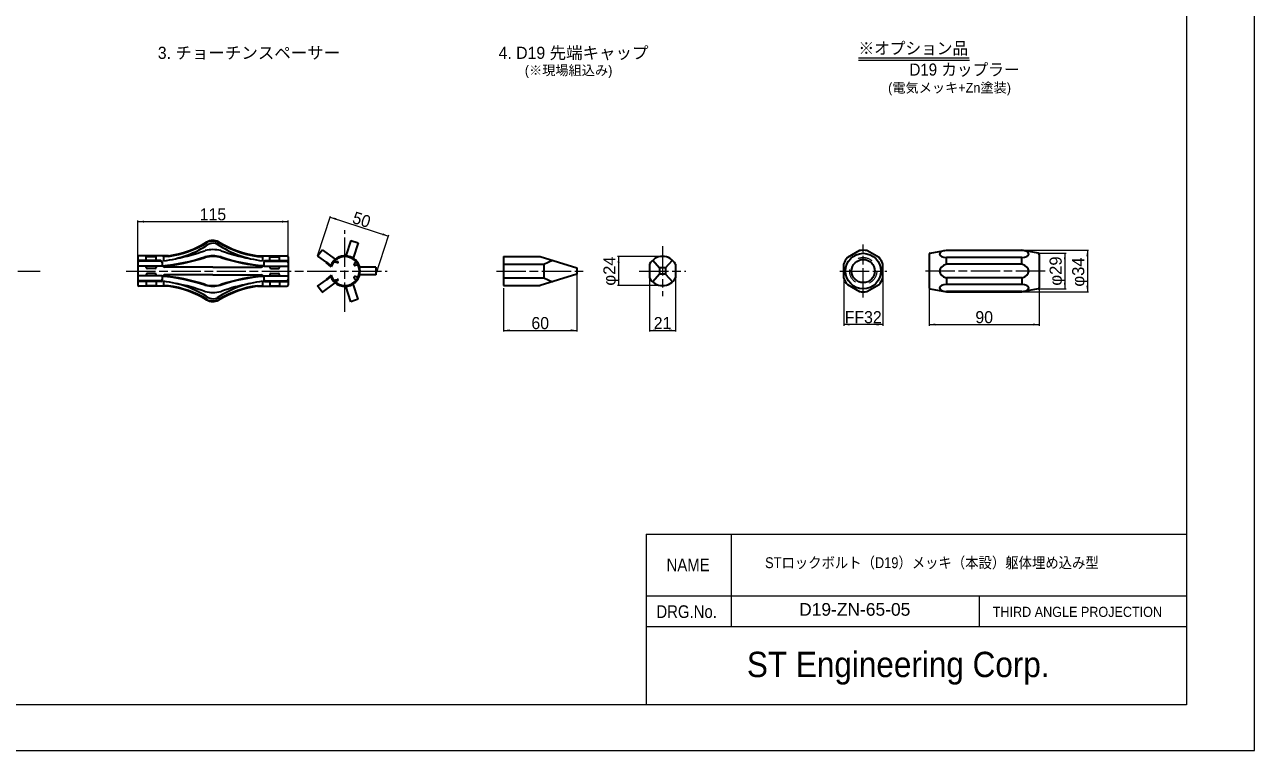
# Model space of a CAD drawing. Units: millimetres at full size, sheet at 1:2; some dimension numbers follow another scale. Extents: x 2129 to 3811, y 1526 to 2714.
# Drawn here: x 2803 to 3811, y 1526 to 2120 of the extents above; entities that cross this region are included whole.
import ezdxf
from ezdxf.enums import TextEntityAlignment as Align

# ---------------------------------------------------------------- set-up
doc = ezdxf.new("R2010")
doc.units = ezdxf.units.MM
doc.header["$LTSCALE"] = 2
doc.header["$PDMODE"] = 32
doc.header["$PDSIZE"] = 1
doc.linetypes.add('CHAIN', pattern=[18.5, 12, -1.5, 3.5, -1.5])
doc.linetypes.add('DASHED_SPACED', pattern=[12, 6, -6])
for name, color, linetype, lineweight in [('1 外形線', 7, 'Continuous', 35), ('3 隠れ線', 2, 'DASHED_SPACED', 13), ('4中心線', 1, 'CHAIN', 15), ('5 想像線', 7, 'Continuous', 13), ('6寸法線', 4, 'Continuous', 13), ('7 枠・タイトル', 7, 'Continuous', 13), ('Defpoints_2', 7, 'Continuous', 13)]:
    doc.layers.add(name, color=color, linetype=linetype, lineweight=lineweight)
doc.styles.add('ＭＳ Ｐゴシック', font='')
doc.styles.get('ＭＳ Ｐゴシック').set_extended_font_data('MS PGothic')

# ---------------------------------------------------------------- blocks, each defined once
blk = doc.blocks.new('filled_arrow')
at = {"color": 0, "linetype": 'Continuous', "lineweight": -2}
blk.add_solid([(7.5, 1.25), (0, 0), (7.5, -1.25)], dxfattribs=at)

msp = doc.modelspace()

# ---------------------------------------------------------------- linework, layer by layer
at = {"layer": '1 外形線'}
for p, q in [((3070.541, 1943.776), (3066.454, 1931.196)), ((3070.541, 1943.776), (3076.609, 1941.804)), ((2951.005, 1935.397), (2951.319, 1935.511)), ((2954.375, 1940.778), (2954.174, 1940.684)), ((2962.364, 1942.132), (2962.094, 1942.263)), ((2962.31, 1942.714), (2962.625, 1942.558)), ((2964.381, 1935.406), (2964.067, 1935.511)), ((3043.414, 1931.019), (3047.164, 1936.18)), ((3047.164, 1936.18), (3057.866, 1928.405)), ((3076.609, 1941.804), (3072.521, 1929.224)), ((3487.084, 1935.483), (3477.239, 1929.798)), ((3503.106, 1929.798), (3493.26, 1935.483)), ((3545.061, 1933.411), (3558.412, 1935.766)), ((3558.412, 1935.766), (3620.056, 1935.766)), ((3620.056, 1935.483), (3558.412, 1935.483)), ((3633.408, 1933.411), (3620.056, 1935.766)), ((2896.108, 1930.266), (2896.108, 1907.266)), ((2921.193, 1931.266), (2897.108, 1931.266)), ((2921.193, 1931.266), (2897.108, 1931.266)), ((2915.108, 1927.266), (2897.108, 1927.266)), ((2915.108, 1926.766), (2897.108, 1926.766)), ((2903.108, 1927.266), (2903.108, 1931.266)), ((2911.108, 1930.266), (2903.108, 1930.266)), ((2911.108, 1927.266), (2911.108, 1931.266)), ((2916.108, 1926.266), (2916.108, 1922.766)), ((2921.193, 1930.766), (2917.108, 1930.766)), ((2917.108, 1930.324), (2917.108, 1930.766)), ((2917.108, 1930.324), (2917.108, 1928.169)), ((2917.108, 1928.169), (2917.108, 1927.154)), ((2950.998, 1930.354), (2951.134, 1930.372)), ((2951.183, 1929.882), (2951.319, 1929.898)), ((2964.371, 1930.273), (2963.882, 1930.372)), ((2964.186, 1929.86), (2964.067, 1929.898)), ((2994.125, 1930.771), (2998.278, 1930.771)), ((2994.193, 1931.266), (3018.278, 1931.266)), ((2998.278, 1930.771), (2998.278, 1927.158)), ((2998.278, 1928.169), (2998.278, 1927.158)), ((2999.278, 1926.266), (2999.278, 1922.766)), ((3000.278, 1927.266), (3018.278, 1927.266)), ((3000.278, 1926.766), (3018.278, 1926.766)), ((3004.278, 1927.266), (3004.278, 1931.266)), ((3004.278, 1930.266), (3012.278, 1930.266)), ((3012.278, 1927.266), (3012.278, 1931.266)), ((3019.278, 1930.266), (3019.278, 1907.266)), ((3043.414, 1931.019), (3050.602, 1925.796)), ((3050.862, 1926.093), (3050.441, 1925.613)), ((3054.41, 1922.138), (3050.441, 1925.613)), ((3054.115, 1923.244), (3050.862, 1926.093)), ((3056.556, 1926.193), (3059.64, 1925.718)), ((3057.049, 1926.763), (3059.666, 1926.36)), ((3074.639, 1926.571), (3073.2, 1924.407)), ((3076.42, 1923.894), (3074.108, 1923.195)), ((3195.688, 1930.716), (3195.688, 1906.816)), ((3195.688, 1930.716), (3225.688, 1930.716)), ((3195.688, 1924.283), (3228.688, 1924.283)), ((3225.688, 1930.716), (3255.688, 1921.266)), ((3228.688, 1924.283), (3235.688, 1927.566)), ((3228.688, 1924.283), (3228.688, 1913.248)), ((3315.25, 1924.283), (3315.25, 1913.248)), ((3317.765, 1927.566), (3323.35, 1921.266)), ((3328.35, 1921.266), (3333.934, 1927.566)), ((3336.45, 1924.283), (3336.45, 1913.248)), ((3474.151, 1924.45), (3474.151, 1913.081)), ((3506.194, 1913.081), (3506.194, 1924.45)), ((3544.234, 1932.426), (3544.234, 1905.105)), ((3620.056, 1929.798), (3558.412, 1929.798)), ((3558.412, 1924.45), (3558.412, 1929.798)), ((3620.056, 1924.45), (3558.412, 1924.45)), ((3620.056, 1924.45), (3620.056, 1929.798)), ((3634.234, 1932.426), (3634.234, 1905.105)), ((2916.108, 1922.766), (2896.108, 1922.766)), ((2916.108, 1914.766), (2896.108, 1914.766)), ((2903.108, 1921.766), (2903.108, 1922.766)), ((2903.108, 1914.766), (2903.108, 1915.766)), ((2910.108, 1920.766), (2904.108, 1920.766)), ((2910.108, 1916.766), (2904.108, 1916.766)), ((2911.108, 1922.766), (2911.108, 1921.766)), ((2911.108, 1915.766), (2911.108, 1914.766)), ((2916.108, 1914.766), (2916.117, 1914.87)), ((2916.108, 1914.766), (2916.108, 1911.266)), ((2957.693, 1921.919), (2918.108, 1921.919)), ((2957.693, 1915.539), (2918.108, 1915.539)), ((2957.693, 1921.919), (2997.278, 1921.919)), ((2957.693, 1915.539), (2997.278, 1915.539)), ((2999.278, 1914.766), (2999.275, 1914.801)), ((2999.278, 1922.766), (3019.278, 1922.766)), ((2999.278, 1914.766), (3019.278, 1914.766)), ((2999.278, 1914.766), (2999.278, 1911.266)), ((3004.278, 1922.766), (3004.278, 1921.766)), ((3004.278, 1915.766), (3004.278, 1914.766)), ((3005.278, 1920.766), (3011.278, 1920.766)), ((3005.278, 1916.766), (3011.278, 1916.766)), ((3012.278, 1921.766), (3012.278, 1922.766)), ((3012.278, 1914.766), (3012.278, 1915.766)), ((3054.41, 1915.319), (3050.442, 1911.845)), ((3054.116, 1914.214), (3050.862, 1911.365)), ((3054.115, 1914.214), (3054.116, 1914.214)), ((3076.42, 1913.564), (3074.108, 1914.263)), ((3091.057, 1921.919), (3077.829, 1921.919)), ((3091.057, 1915.539), (3077.829, 1915.539)), ((3091.057, 1921.919), (3091.057, 1915.539)), ((3255.688, 1916.266), (3225.688, 1906.816)), ((3255.688, 1921.266), (3255.688, 1916.266)), ((3323.35, 1916.266), (3317.765, 1909.966)), ((3323.35, 1921.266), (3323.35, 1916.266)), ((3328.35, 1921.266), (3323.35, 1921.266)), ((3328.35, 1916.266), (3323.35, 1916.266)), ((3328.35, 1921.266), (3328.35, 1916.266)), ((3328.35, 1916.266), (3333.934, 1909.966)), ((2915.108, 1910.766), (2897.108, 1910.766)), ((2915.108, 1910.266), (2897.108, 1910.266)), ((2921.193, 1906.266), (2897.108, 1906.266)), ((2903.108, 1910.266), (2903.108, 1906.266)), ((2911.108, 1906.766), (2903.108, 1906.766)), ((2911.108, 1910.266), (2911.108, 1906.266)), ((2917.108, 1910.377), (2917.108, 1906.266)), ((2921.193, 1906.766), (2917.108, 1906.766)), ((2950.998, 1907.177), (2951.134, 1907.159)), ((2951.183, 1907.649), (2951.319, 1907.633)), ((2964.371, 1907.258), (2963.882, 1907.159)), ((2964.186, 1907.671), (2964.067, 1907.633)), ((2994.193, 1906.766), (2998.278, 1906.766)), ((2994.193, 1906.266), (3018.278, 1906.266)), ((2998.278, 1910.373), (2998.278, 1906.266)), ((3000.278, 1910.766), (3018.278, 1910.766)), ((3000.278, 1910.266), (3018.278, 1910.266)), ((3004.278, 1910.266), (3004.278, 1906.266)), ((3004.278, 1906.766), (3012.278, 1906.766)), ((3012.278, 1910.266), (3012.278, 1906.266)), ((3047.032, 1901.419), (3043.282, 1906.581)), ((3043.395, 1906.425), (3050.603, 1911.661)), ((3047.164, 1901.277), (3057.865, 1909.052)), ((3050.862, 1911.365), (3050.442, 1911.845)), ((3056.556, 1911.264), (3059.64, 1911.74)), ((3057.049, 1910.694), (3059.666, 1911.098)), ((3070.541, 1893.682), (3066.454, 1906.262)), ((3076.609, 1895.653), (3072.521, 1908.233)), ((3074.639, 1910.887), (3073.2, 1913.051)), ((3195.688, 1913.248), (3228.688, 1913.248)), ((3195.688, 1906.816), (3225.688, 1906.816)), ((3228.688, 1913.248), (3235.688, 1909.966)), ((3477.239, 1907.733), (3487.084, 1902.048)), ((3493.26, 1902.048), (3503.106, 1907.733)), ((3545.061, 1904.12), (3558.412, 1901.766)), ((3620.056, 1913.081), (3558.412, 1913.081)), ((3558.412, 1913.081), (3558.412, 1907.733)), ((3620.056, 1907.733), (3558.412, 1907.733)), ((3620.056, 1913.081), (3620.056, 1907.733)), ((3633.408, 1904.12), (3620.056, 1901.766)), ((2951.005, 1902.134), (2951.319, 1902.02)), ((2954.172, 1896.844), (2954.375, 1896.753)), ((2962.094, 1895.268), (2962.364, 1895.399)), ((2962.31, 1894.817), (2962.625, 1894.973)), ((2964.067, 1902.02), (2964.381, 1902.125)), ((3076.609, 1895.653), (3070.541, 1893.682)), ((3620.056, 1902.048), (3558.412, 1902.048)), ((3558.412, 1901.766), (3620.056, 1901.766))]:
    msp.add_line(p, q, dxfattribs=at)
for points in [[(3059.535, 1925.741), (3059.546, 1925.737), (3059.585, 1925.727), (3059.625, 1925.717), (3059.664, 1925.709), (3059.703, 1925.701), (3059.74, 1925.696), (3059.779, 1925.692), (3059.817, 1925.689), (3059.855, 1925.688), (3059.891, 1925.688), (3059.928, 1925.691), (3059.962, 1925.693), (3059.996, 1925.698), (3060.027, 1925.705), (3060.058, 1925.711), (3060.087, 1925.721), (3060.114, 1925.731), (3060.139, 1925.743), (3060.162, 1925.756), (3060.183, 1925.77), (3060.201, 1925.786), (3060.218, 1925.801), (3060.233, 1925.819), (3060.244, 1925.838), (3060.253, 1925.856), (3060.261, 1925.877), (3060.265, 1925.896), (3060.266, 1925.918), (3060.266, 1925.939), (3060.263, 1925.961), (3060.257, 1925.984), (3060.248, 1926.007), (3060.238, 1926.029), (3060.225, 1926.053), (3060.209, 1926.075), (3060.191, 1926.097), (3060.171, 1926.119), (3060.148, 1926.141), (3060.125, 1926.163), (3060.098, 1926.184), (3060.07, 1926.204), (3060.04, 1926.223), (3060.009, 1926.243), (3059.976, 1926.26), (3059.942, 1926.276), (3059.907, 1926.293), (3059.871, 1926.308), (3059.833, 1926.321), (3059.795, 1926.334), (3059.757, 1926.345), (3059.718, 1926.355), (3059.679, 1926.364), (3059.64, 1926.37), (3059.601, 1926.375), (3059.562, 1926.381), (3059.524, 1926.383), (3059.505, 1926.383)], [(3059.505, 1911.074), (3059.518, 1911.074), (3059.556, 1911.077), (3059.595, 1911.081), (3059.632, 1911.086), (3059.671, 1911.093), (3059.71, 1911.102), (3059.75, 1911.111), (3059.789, 1911.121), (3059.826, 1911.134), (3059.863, 1911.147), (3059.899, 1911.162), (3059.936, 1911.177), (3059.97, 1911.194), (3060.002, 1911.212), (3060.035, 1911.231), (3060.065, 1911.25), (3060.093, 1911.27), (3060.119, 1911.29), (3060.144, 1911.313), (3060.166, 1911.333), (3060.187, 1911.356), (3060.205, 1911.379), (3060.222, 1911.401), (3060.235, 1911.425), (3060.247, 1911.447), (3060.256, 1911.469), (3060.261, 1911.492), (3060.265, 1911.514), (3060.266, 1911.535), (3060.265, 1911.557), (3060.261, 1911.577), (3060.255, 1911.598), (3060.247, 1911.617), (3060.235, 1911.635), (3060.221, 1911.652), (3060.205, 1911.669), (3060.187, 1911.685), (3060.166, 1911.699), (3060.143, 1911.712), (3060.118, 1911.724), (3060.092, 1911.734), (3060.063, 1911.744), (3060.033, 1911.751), (3060.002, 1911.758), (3059.968, 1911.763), (3059.934, 1911.767), (3059.898, 1911.77), (3059.862, 1911.77), (3059.825, 1911.768), (3059.786, 1911.767), (3059.748, 1911.763), (3059.709, 1911.758), (3059.67, 1911.75), (3059.631, 1911.742), (3059.592, 1911.733), (3059.554, 1911.723), (3059.535, 1911.716)]]:
    msp.add_lwpolyline(points, dxfattribs=at)
for radius in [14.5, 9.5]:
    msp.add_circle((3490.172, 1918.766), radius, dxfattribs=at)
for centre, radius, start, end in [((2957.693, 1933.107), 10.659, 64.33057, 118.79455), ((2907.402, 2011.283), 84.687, 276.58154, 303.52457), ((2910.05, 2012.189), 81.687, 277.84068, 301.52457), ((2910.05, 2012.189), 82.187, 277.84068, 301.52457), ((2899.651, 2078.413), 151.957, 280.65703, 289.75203), ((2957.693, 1909.659), 26.626, 76.14958, 103.85042), ((2957.693, 1933.107), 10.159, 64.33057, 118.79455), ((2957.693, 1933.875), 7.659, 61.20545, 115.66943), ((3007.986, 2011.286), 84.687, 236.47543, 263.41738), ((3005.337, 2012.189), 82.187, 238.47543, 262.15932), ((3005.337, 2012.189), 81.687, 238.47543, 262.15932), ((3015.735, 2078.422), 151.957, 250.24797, 259.31284), ((3490.172, 1918.766), 17, 79.53466, 100.46534), ((2897.108, 1930.266), 1, 90, 180), ((2897.108, 1926.266), 1, 90, 180), ((2897.108, 1925.766), 1, 90, 180), ((2915.108, 1926.266), 1, 0, 90), ((2915.108, 1925.766), 1, 0, 90), ((2903.027, 2074.541), 151.957, 274.93826, 288.40203), ((2903.213, 2074.069), 151.957, 274.87129, 288.40203), ((2957.508, 1904.52), 26.626, 76.14958, 103.85042), ((2957.693, 1904.046), 26.626, 76.14958, 103.85042), ((3011.778, 2074.172), 151.957, 251.74797, 265.28031), ((3011.963, 2074.585), 151.957, 251.74797, 265.21151), ((3000.278, 1926.266), 1, 90, 180), ((3000.278, 1925.766), 1, 90, 180), ((3018.278, 1930.266), 1, 0, 90), ((3018.278, 1926.266), 1, 0, 90), ((3018.278, 1925.766), 1, 0, 90), ((3065.757, 1918.729), 12.486, 201.19866, 158.80134), ((3065.757, 1918.729), 11.848, 196.72392, 163.27677), ((3065.757, 1918.729), 12.486, 210.19109, 149.80891), ((3065.757, 1918.729), 11.848, 205.029, 154.971), ((3073.855, 1923.951), 0.798, 141.69006, 294.03097), ((3325.85, 1918.766), 11.95, 27.49771, 152.50229), ((3490.172, 1918.766), 17, 139.53466, 160.46534), ((3490.172, 1918.766), 17, 19.53466, 40.46534), ((3545.234, 1932.426), 1, 100, 180), ((3633.234, 1932.426), 1, 0, 80), ((2904.108, 1921.766), 1, 180, 270), ((2904.108, 1915.766), 1, 90, 180), ((2910.108, 1921.766), 1, 270, 0), ((2910.108, 1915.766), 1, 0, 90), ((2903.027, 1762.99), 151.957, 71.59797, 85.06174), ((2903.213, 1763.462), 151.957, 71.59797, 85.12871), ((2918.108, 1922.919), 1, 189.72537, 270), ((2918.108, 1914.539), 1, 90, 166.0498), ((3011.778, 1763.36), 151.957, 94.71969, 108.25203), ((3011.963, 1762.947), 151.957, 94.78849, 108.25203), ((2997.278, 1922.919), 1, 270, 354.10485), ((2997.278, 1914.539), 1, 10.0985, 90), ((3005.278, 1921.766), 1, 180, 270), ((3005.278, 1915.766), 1, 90, 180), ((3011.278, 1921.766), 1, 270, 0), ((3011.278, 1915.766), 1, 0, 90), ((3065.757, 1918.729), 12.486, 198.05076, 198.50586), ((3073.855, 1913.506), 0.798, 65.96903, 218.30994), ((2897.108, 1911.766), 1, 180, 270), ((2897.108, 1911.266), 1, 180, 270), ((2897.108, 1907.266), 1, 180, 270), ((2915.108, 1911.766), 1, 270, 0), ((2915.108, 1911.266), 1, 270, 0), ((2907.402, 1826.248), 84.687, 56.47543, 83.41846), ((2910.05, 1825.342), 81.687, 58.47543, 82.15932), ((2910.05, 1825.342), 82.187, 58.47543, 82.15932), ((2899.651, 1759.118), 151.957, 70.24797, 79.34297), ((2957.508, 1933.011), 26.626, 256.14958, 283.85042), ((2957.693, 1933.485), 26.626, 256.14958, 283.85042), ((3007.986, 1826.245), 84.687, 96.58262, 123.52457), ((3005.337, 1825.342), 82.187, 97.84068, 121.52457), ((3005.337, 1825.342), 81.687, 97.84068, 121.52457), ((3015.735, 1759.109), 151.957, 100.68716, 109.75203), ((3000.278, 1911.766), 1, 180, 270), ((3000.278, 1911.266), 1, 180, 270), ((3018.278, 1911.766), 1, 270, 0), ((3018.278, 1911.266), 1, 270, 0), ((3018.278, 1907.266), 1, 270, 0), ((3325.85, 1918.766), 11.95, 207.49771, 332.50229), ((3490.172, 1918.766), 17, 199.53466, 220.46534), ((3490.172, 1918.766), 17, 319.53466, 340.46534), ((3545.234, 1905.105), 1, 180, 260), ((3633.234, 1905.105), 1, 280, 0), ((2957.693, 1927.872), 26.626, 256.14958, 283.85042), ((2957.693, 1904.425), 10.659, 241.20545, 295.66943), ((2957.693, 1904.425), 10.159, 241.20545, 295.66943), ((2957.693, 1903.656), 7.659, 244.33057, 298.79455), ((3490.172, 1918.766), 17, 259.53466, 280.46534)]:
    msp.add_arc(centre, radius, start, end, dxfattribs=at)
for centre, major_axis, ratio, start_param, end_param in [((3558.412, 1932.641), (-5.684, 0), 0.5, 4.71238898, 7.85398163), ((3620.056, 1932.641), (5.684, 0), 0.5, 4.71238898, 7.85398163), ((3564.326, 1918.764), (-11.597, 0.003), 0.569761, 5.24756558, 7.31911873), ((3614.143, 1918.764), (11.597, 0.003), 0.569761, 5.24725189, 7.31880503), ((3558.412, 1904.891), (-5.684, 0), 0.5, 4.71238898, 7.85398163), ((3620.056, 1904.891), (5.684, 0), 0.5, 4.71238898, 7.85398163)]:
    msp.add_ellipse(centre, major_axis=major_axis, ratio=ratio, start_param=start_param, end_param=end_param, dxfattribs=at)
msp.add_point((2962.364, 1942.132), dxfattribs=at)
at = {"layer": '3 隠れ線'}
msp.add_circle((3490.172, 1918.766), 11.1, dxfattribs=at)
at = {"layer": '4中心線'}
for p, q in [((3065.757, 1885.254), (3065.757, 1952.203)), ((3325.85, 1939.207), (3325.85, 1898.324)), ((3490.172, 1897.079), (3490.172, 1940.452)), ((2760.786, 1918.766), (2816.186, 1918.766)), ((2886.742, 1918.766), (3100.245, 1918.766)), ((3189.906, 1918.766), (3262.278, 1918.766)), ((3306.77, 1918.766), (3344.929, 1918.766)), ((3470.916, 1918.766), (3509.428, 1918.766)), ((3639.234, 1918.766), (3539.234, 1918.766))]:
    msp.add_line(p, q, dxfattribs=at)
at = {"layer": '5 想像線'}
for p, q in [((3754.856, 2677.221), (3754.856, 1563.667)), ((3754.856, 1563.668), (2184.159, 1563.668))]:
    msp.add_line(p, q, dxfattribs=at)
at = {"layer": '6寸法線', "color": 7}
for p, q in [((3486.309, 2093.342), (3576.886, 2093.342)), ((3486.309, 2091.342), (3577.242, 2091.342))]:
    msp.add_line(p, q, dxfattribs=at)
at = {"layer": '6寸法線'}
for p, q in [((3043.433, 1931.078), (3054.063, 1963.794)), ((2896.108, 1930.328), (2896.108, 1960.2)), ((2896.108, 1959.2), (3019.278, 1959.2)), ((3019.278, 1930.328), (3019.278, 1960.2)), ((3053.754, 1962.843), (3101.397, 1947.363)), ((3091.076, 1915.598), (3101.706, 1948.314)), ((3620.119, 1935.766), (3674.726, 1935.766)), ((3673.726, 1935.766), (3673.726, 1901.766)), ((3325.787, 1930.716), (3288.849, 1930.716)), ((3289.849, 1930.716), (3289.849, 1906.816)), ((3633.841, 1933.266), (3656.263, 1933.266)), ((3655.263, 1933.266), (3655.263, 1904.266)), ((3255.688, 1916.203), (3255.688, 1869.183)), ((3336.45, 1913.517), (3336.45, 1869.183)), ((3474.194, 1918.703), (3474.194, 1873.989)), ((3506.194, 1918.703), (3506.194, 1873.989)), ((3195.688, 1904.753), (3195.688, 1869.183)), ((3325.787, 1906.816), (3288.849, 1906.816)), ((3315.25, 1913.186), (3315.25, 1869.183)), ((3544.234, 1905.042), (3544.234, 1873.99)), ((3633.841, 1904.266), (3656.263, 1904.266)), ((3634.234, 1905.042), (3634.234, 1873.99)), ((3620.119, 1901.766), (3674.726, 1901.766)), ((3506.194, 1874.989), (3474.194, 1874.989)), ((3544.234, 1874.99), (3634.234, 1874.99)), ((3195.688, 1870.183), (3255.688, 1870.183)), ((3315.25, 1870.183), (3336.45, 1870.183))]:
    msp.add_line(p, q, dxfattribs=at)
at = {"layer": '7 枠・タイトル'}
for p, q in [((3312.538, 1703.364), (3312.538, 1563.668)), ((3312.538, 1703.364), (3754.856, 1703.364)), ((3381.908, 1703.364), (3381.908, 1627.912)), ((3312.538, 1653.063), (3754.856, 1653.063)), ((3584.986, 1653.063), (3584.986, 1627.912)), ((3312.538, 1627.912), (3754.856, 1627.912))]:
    msp.add_line(p, q, dxfattribs=at)
at = {"layer": 'Defpoints_2'}
msp.add_lwpolyline([(2128.507, 1526.445), (3810.507, 1526.445), (3810.507, 2714.445), (2128.507, 2714.445)], close=True, dxfattribs=at)

# ---------------------------------------------------------------- block references
at = {"layer": '6寸法線', "xscale": 0.667, "yscale": 0.667}
for p in [(2896.108, 1959.2), (3474.194, 1874.989), (3544.234, 1874.99), (3195.688, 1870.183), (3315.25, 1870.183)]:
    msp.add_blockref('filled_arrow', p, dxfattribs=at)
for p, rotation in [((3019.278, 1959.2), 180), ((3053.754, 1962.843), 342), ((3101.397, 1947.363), 162), ((3673.726, 1935.766), 270), ((3289.849, 1930.716), 270), ((3655.263, 1933.266), 270), ((3289.849, 1906.816), 90), ((3655.263, 1904.266), 90), ((3673.726, 1901.766), 90), ((3506.194, 1874.989), 180), ((3634.234, 1874.99), 180), ((3255.688, 1870.183), 180), ((3336.45, 1870.183), 180)]:
    msp.add_blockref('filled_arrow', p, dxfattribs=dict(at, rotation=rotation))

# ---------------------------------------------------------------- texts
at = {"layer": '6寸法線', "color": 7, "style": 'ＭＳ Ｐゴシック'}
for s, height, width, p in [('※オプション品', 9.897, 0.95, (3486.286, 2093.177)), ('D19 カップラー', 9.897, 0.95, (3528.1, 2075.734)), ('STロックボルト（D19）メッキ（本設）躯体埋め込み型', 8.908, 0.9, (3409.836, 1672.936))]:
    msp.add_text(s, height=height, dxfattribs=dict(at, width=width)).set_placement(p, align=Align.BOTTOM_LEFT)
for s, height, p in [('3. チョーチンスペーサー', 9.897, (2912.545, 2089.443)), ('4. D19 先端キャップ', 9.897, (3191.602, 2089.443)), ('(※現場組込み)', 7.918, (3213.086, 2076.699)), ('(電気メッキ+Zn塗装)', 7.918, (3510.555, 2062.456))]:
    msp.add_text(s, height=height, dxfattribs=at).set_placement(p, align=Align.BOTTOM_LEFT)
at = {"layer": '6寸法線', "style": 'ＭＳ Ｐゴシック'}
for s, p in [('115', (2957.693, 1965.2)), ('FF32', (3490.194, 1880.989)), ('90', (3589.234, 1880.99)), ('60', (3225.688, 1876.183)), ('21', (3325.85, 1876.183))]:
    msp.add_text(s, height=9.897, dxfattribs=at).set_placement(p, align=Align.MIDDLE_CENTER)
msp.add_text('50', height=9.897, rotation=342, dxfattribs=at).set_placement((3079.43, 1960.809), align=Align.MIDDLE_CENTER)
at = {"layer": '6寸法線', "style": 'ＭＳ Ｐゴシック', "width": 1.05}
for s, p in [('φ24', (3282.343, 1918.766)), ('φ29', (3647.757, 1918.766)), ('φ34', (3666.22, 1917.964))]:
    msp.add_text(s, height=9.897, rotation=90, dxfattribs=at).set_placement(p, align=Align.MIDDLE_CENTER)
at = {"layer": '7 枠・タイトル', "style": 'ＭＳ Ｐゴシック'}
for s, height, width, p in [('NAME', 10.37, 0.9, (3329.16, 1669.971)), ('DRG.No.', 10.37, 0.9, (3320.822, 1631.703)), ('D19-ZN-65-05', 10.37, 1.05, (3437.707, 1633.545)), ('THIRD ANGLE PROJECTION', 8.297, 0.95, (3596.238, 1633.192)), ('ST Engineering Corp.', 20.74, 0.95, (3394.931, 1580.199))]:
    msp.add_text(s, height=height, dxfattribs=dict(at, width=width)).set_placement(p, align=Align.BOTTOM_LEFT)

doc.saveas('drawing.dxf')
